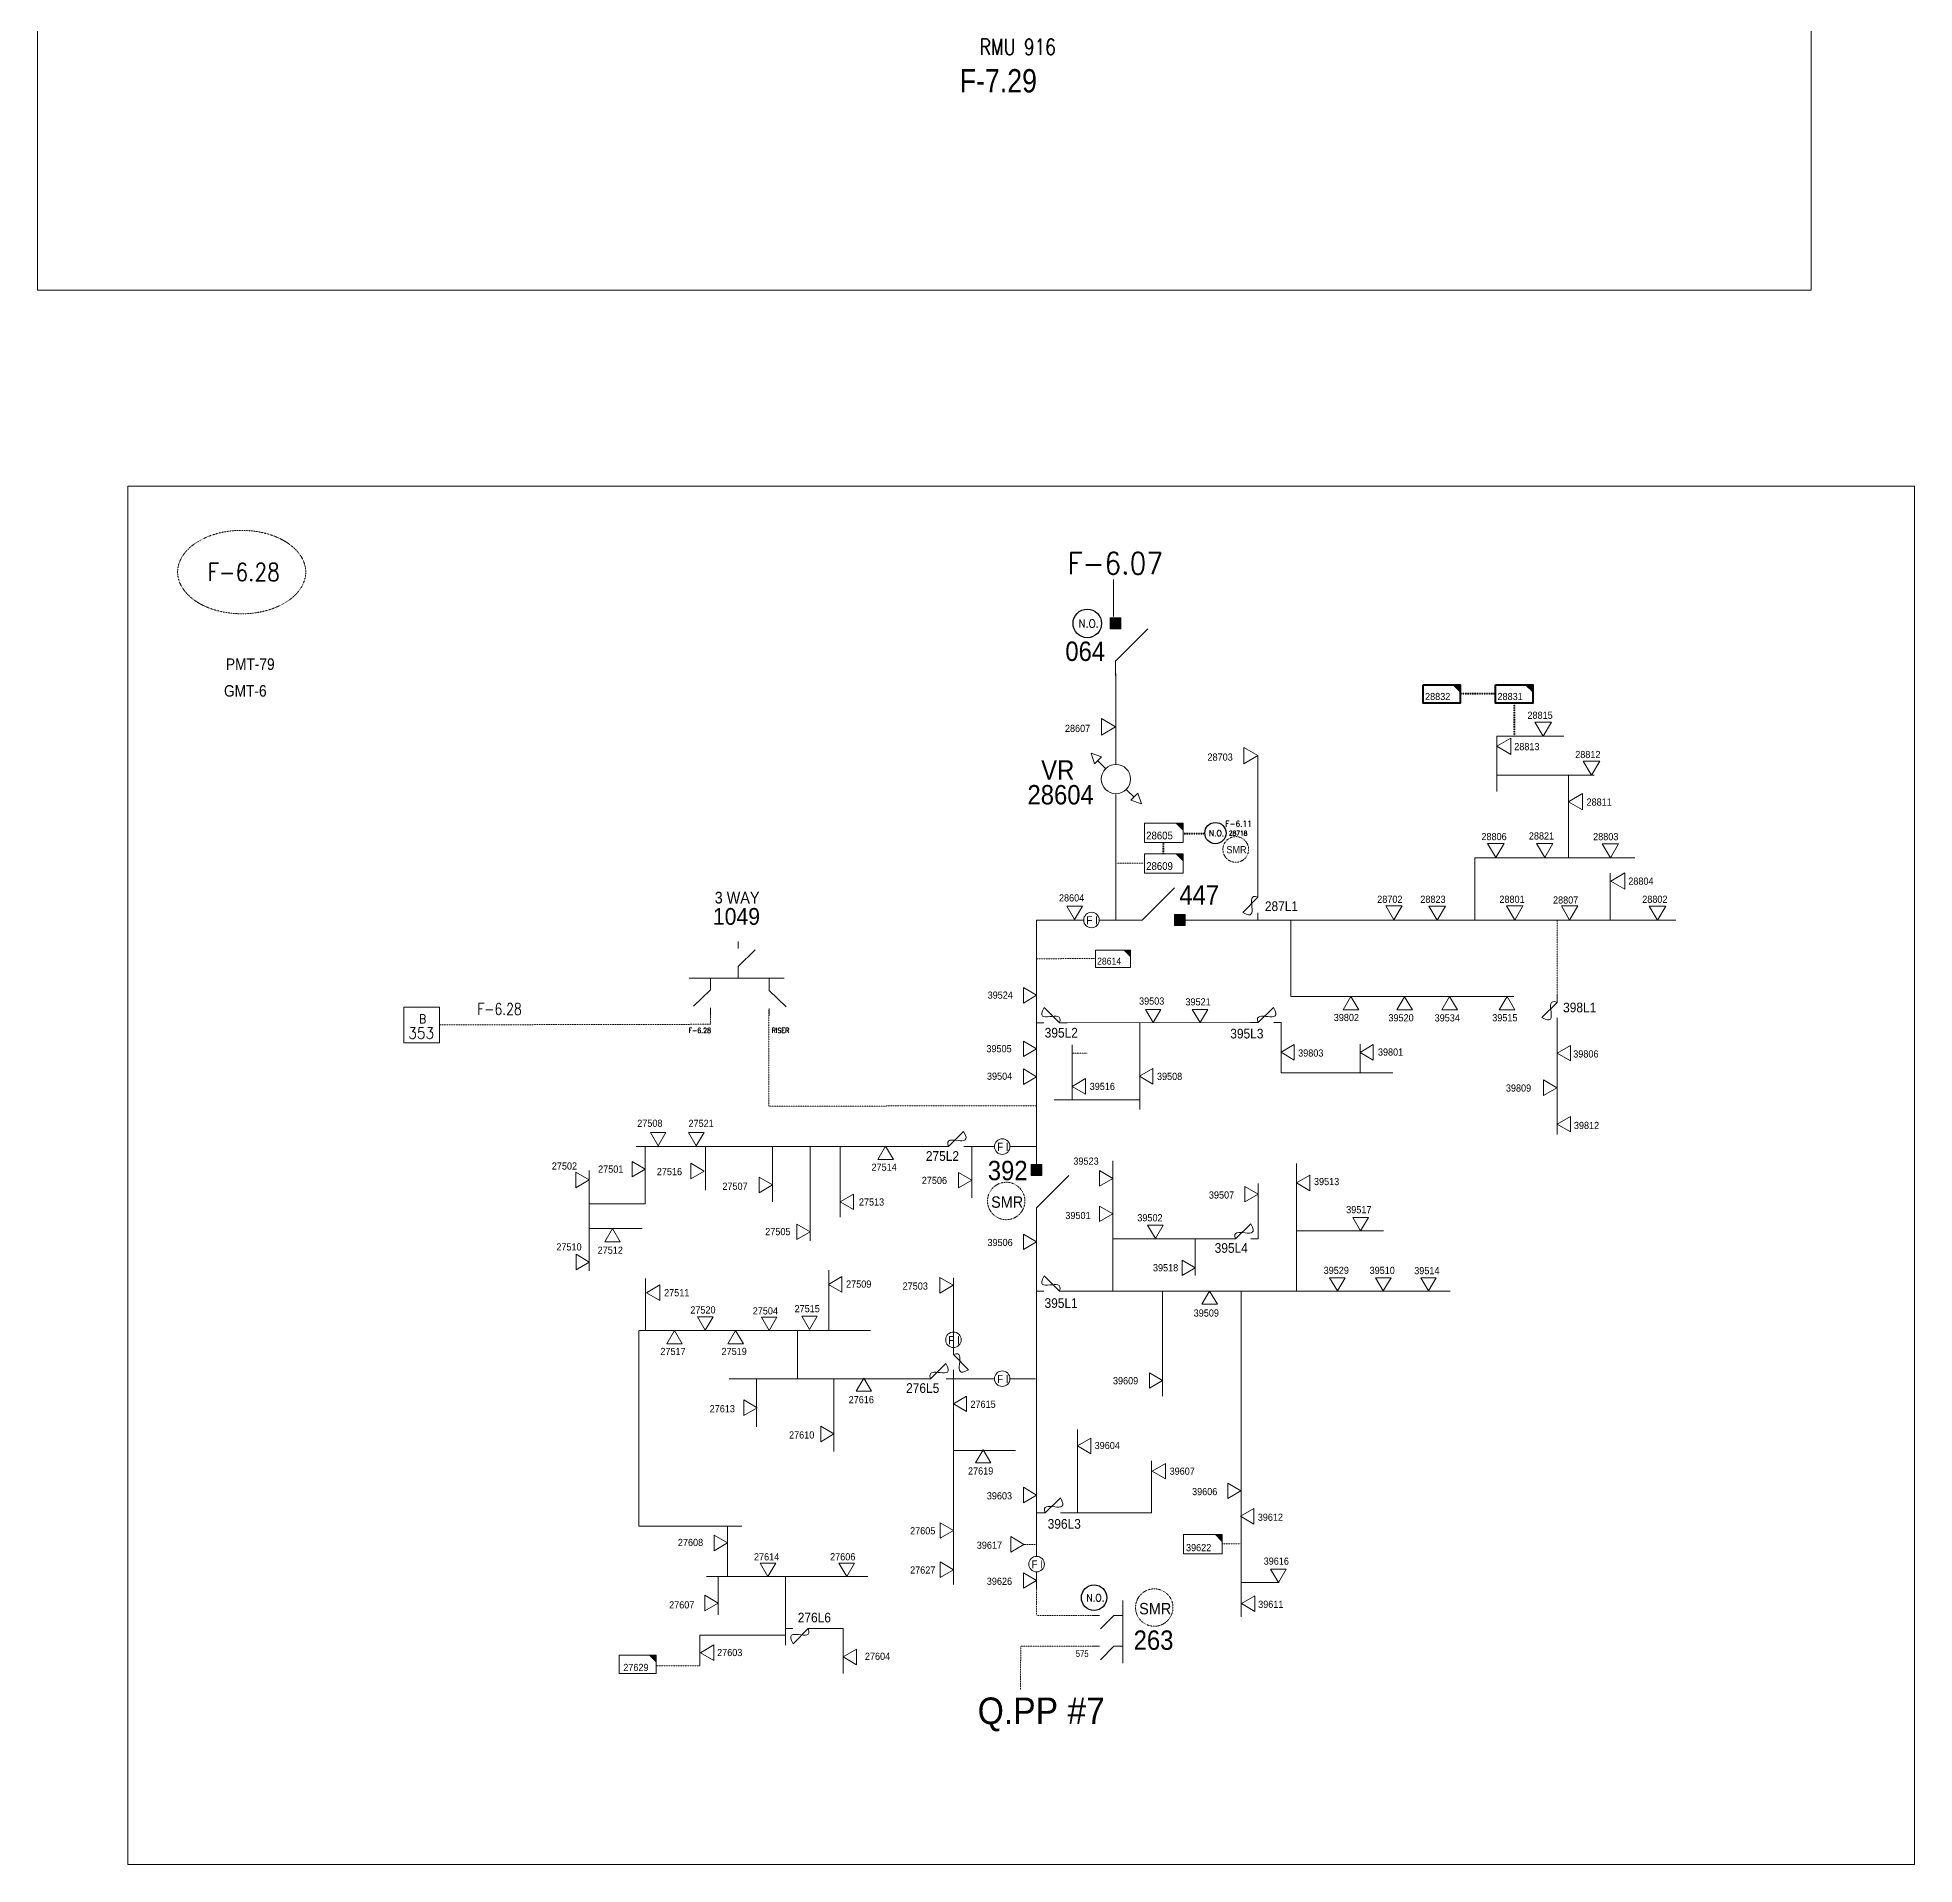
# Model space of a CAD drawing. Header units: metres. Extents: x 65984 to 144644, y -19036 to 23726.
# Drawn here: x 101613 to 102581, y -5087 to -4146 of the extents above; entities that cross this region are included whole.
import ezdxf
from ezdxf.enums import TextEntityAlignment as Align

# ---------------------------------------------------------------- set-up
doc = ezdxf.new("R2010")
doc.units = ezdxf.units.M
doc.header["$MEASUREMENT"] = 0
doc.linetypes.add('DGN Style 3', pattern=[0.013877, 0, -0.013877])
doc.layers.get('0').update_dxf_attribs({"color": 95, "lineweight": 40})
for name, color, linetype, lineweight in [('ABS', 7, 'Continuous', 40), ('ABS NUMBER', 112, 'Continuous', 30), ('d_eos', 111, 'Continuous', 40), ('d_eos no', 121, 'Continuous', 40), ('d_fco', 5, 'Continuous', 40), ('d_fco text', 95, 'Continuous', 40), ('d_oh branch', 94, 'Continuous', 40), ('d_tf', 1, 'Continuous', 40), ('d_tf no', 6, 'Continuous', 40), ('d_ug cable', 95, 'Continuous', 40), ('d_ug main line', 95, 'Continuous', 40), ('d_unit sub', 7, 'Continuous', 40), ('EARTH FAULT INDICATOR', 95, 'Continuous', 40), ('FDR  2  19', 172, 'Continuous', 40), ('fedr no', 95, 'Continuous', 40), ('GRID STATION  04', 7, 'Continuous', 40), ('GRID STATION 01', 7, 'Continuous', 40), ('Level 37', 7, 'Continuous', 0), ('O H MAIN FEEDER', 4, 'Continuous', 100), ('REGULATOR', 5, 'Continuous', 40), ('SW N O', 114, 'Continuous', 30)]:
    doc.layers.add(name, color=color, linetype=linetype, lineweight=lineweight)
doc.styles.add('NASKHF', font='naskhf.shx', dxfattribs={"height": 8})
doc.styles.add('Style-Andalus', font='andlso.ttf')
doc.styles.add('Style-Arial', font='arial.ttf')
doc.styles.add('Style-ENGINEERING', font='ENGINEERING.shx')
doc.styles.add('Style-msdefault', font='msdefault.shx')
doc.styles.add('Style-STANDARD', font='STANDARD.shx')

# ---------------------------------------------------------------- blocks, each defined once
blk = doc.blocks.new('*U1411')
at = {"layer": 'd_eos', "color": 2, "linetype": 'Continuous', "lineweight": 13, "ltscale": 0.638341}
for p, q in [((7.46, 16.16), (7.46, -16.16)), ((-4.63, 8.42), (-7.46, 8.42)), ((2.81, 8.42), (-3.99, 1.41)), ((7.46, 8.42), (2.81, 8.42)), ((-4.63, -7.44), (-7.46, -7.44)), ((2.81, -7.44), (-3.98, -14.44)), ((7.46, -7.44), (2.81, -7.44))]:
    blk.add_line(p, q, dxfattribs=at)
blk = doc.blocks.new('FUSE01')
at = {"color": 0, "linetype": 'ByBlock', "lineweight": -2}
blk.add_line((0, -17.15), (0, -22.55), dxfattribs=at)
at = {"color": 0, "linetype": 'ByBlock', "lineweight": -2, "flags": 128}
blk.add_lwpolyline([(0, 0.05), (0, -5.75), (-11.2, -16.95)], dxfattribs=at)
at = {"color": 0, "linetype": 'ByBlock', "lineweight": -2}
blk.add_open_spline([(-11.2, -16.95), (3.4, -25.35), (-11.6, -1.35), (0, -5.75)], degree=3, dxfattribs=at)
blk = doc.blocks.new('*U1159')
at = {"layer": 'EARTH FAULT INDICATOR', "color": 5, "linetype": 'Continuous', "lineweight": 13}
blk.add_circle((0.02, 0.13), 4, dxfattribs=at)
at = {"layer": 'EARTH FAULT INDICATOR', "color": 5, "lineweight": 13, "style": 'Style-Andalus', "width": 0.9}
blk.add_text('F I', height=4.234, dxfattribs=at).set_placement((-2.61, 2.11), align=Align.TOP_LEFT)
blk = doc.blocks.new('TF_8')
at = {"color": 0, "linetype": 'ByBlock', "lineweight": -2}
blk.add_line((6.3, 4.95), (9.9, 1.35), dxfattribs=at)
blk.add_3dface([(-10.1, 4.95), (9.9, 4.95), (9.9, -5.05), (-10.1, -5.05)], dxfattribs=at)
blk = doc.blocks.new('exist.us-1000kva')
at = {"color": 0, "linetype": 'ByBlock', "lineweight": -2, "flags": 128}
blk.add_lwpolyline([(40, 12.9), (32.8, 20), (40, 20)], close=True, dxfattribs=at)
at = {"color": 0, "linetype": 'ByBlock', "lineweight": -2, "extrusion": (0, 0, -1)}
blk.add_solid([(-40, 12.9), (-32.8, 20), (-40, 20)], dxfattribs=at)
at = {"color": 0, "linetype": 'ByBlock', "lineweight": -2, "xscale": 2, "yscale": 2}
blk.add_blockref('TF_8', (20.2, 10.1), dxfattribs=at)
blk = doc.blocks.new('ABS2_1_1')
at = {"color": 0, "linetype": 'ByBlock', "lineweight": -2, "ltscale": 500}
for q in [(-29900, 43500), (0, 0)]:
    blk.add_line((0, 13600), q, dxfattribs=at)
at = {"color": 0, "linetype": 'ByBlock', "lineweight": -2, "ltscale": 500, "flags": 128}
for points in [[(5000, 43600), (-5000, 43600), (-5000, 53600), (5000, 53600)], [(3791, 49653), (3791, 49653), (3791, 49653)]]:
    blk.add_lwpolyline(points, close=True, dxfattribs=at)
at = {"color": 0, "linetype": 'ByBlock', "lineweight": -2, "ltscale": 500}
for points in [[(5000, 43600), (-5000, 43600), (5000, 53600), (-5000, 53600)], [(3791, 49653), (3791, 49653), (3791, 49653)]]:
    blk.add_solid(points, dxfattribs=at)
blk = doc.blocks.new('*U892')
at = {"layer": 'SW N O', "color": 3}
blk.add_circle((0, 0), 16.8, dxfattribs=at)
at = {"layer": 'SW N O', "color": 3, "style": 'Style-STANDARD'}
blk.add_text('N.O.', height=9.6, dxfattribs=at).set_placement((1.7, -0.2), align=Align.MIDDLE_CENTER)
blk = doc.blocks.new('TRA1_1527')
at = {"layer": 'd_tf', "color": 5, "linetype": 'Continuous', "lineweight": 13, "ltscale": 0.000361655, "extrusion": (0, 0, -1), "flags": 128}
blk.add_lwpolyline([(-10, -17), (0, 0), (10, -17)], close=True, dxfattribs=at)
blk = doc.blocks.new('TRA1_1526')
at = {"layer": 'd_tf', "color": 5, "linetype": 'Continuous', "lineweight": 13, "ltscale": 0.000361655, "xscale": 1.000046566207836, "yscale": 1.000046566207836, "zscale": 1.000046566207836, "rotation": 180}
blk.add_blockref('TRA1_1527', (0, 0), dxfattribs=at)
blk = doc.blocks.new('TRA1_1529')
at = {"layer": 'd_tf', "color": 5, "linetype": 'Continuous', "lineweight": 13, "ltscale": 0.000361655, "flags": 128}
blk.add_lwpolyline([(10, -17), (0, 0), (-10, -17)], close=True, dxfattribs=at)
blk = doc.blocks.new('TRA1_1528')
at = {"layer": 'd_tf', "color": 5, "linetype": 'Continuous', "lineweight": 13, "ltscale": 0.000361655, "xscale": 1.000046566207836, "yscale": 1.000046566207836, "zscale": 1.000046566207836, "rotation": 180}
blk.add_blockref('TRA1_1529', (0, 0), dxfattribs=at)
blk = doc.blocks.new('TRA1_1531')
at = {"layer": 'd_tf', "color": 5, "linetype": 'Continuous', "lineweight": 13, "ltscale": 0.000361655, "flags": 128}
blk.add_lwpolyline([(10, -17.1), (0, -0.1), (-10, -17.1)], close=True, dxfattribs=at)
blk = doc.blocks.new('TRA1_1530')
at = {"layer": 'd_tf', "color": 5, "linetype": 'Continuous', "lineweight": 13, "ltscale": 0.000361655, "xscale": 1.000046566207836, "yscale": 1.000046566207836, "zscale": 1.000046566207836, "rotation": 180}
blk.add_blockref('TRA1_1531', (0, 0), dxfattribs=at)
blk = doc.blocks.new('TRA1_1533')
at = {"layer": 'd_tf', "color": 5, "linetype": 'Continuous', "lineweight": 13, "ltscale": 0.000361655, "flags": 128}
blk.add_lwpolyline([(10, -17), (0, 0), (-10, -17)], close=True, dxfattribs=at)
blk = doc.blocks.new('TRA1_1532')
at = {"layer": 'd_tf', "color": 5, "linetype": 'Continuous', "lineweight": 13, "ltscale": 0.000361655, "xscale": 1.000046566207836, "yscale": 1.000046566207836, "zscale": 1.000046566207836, "rotation": 180}
blk.add_blockref('TRA1_1533', (0, 0), dxfattribs=at)
blk = doc.blocks.new('*U3025')
at = {"layer": 'REGULATOR', "color": 5, "linetype": 'Continuous', "lineweight": 13}
for p, q in [((24, 25.1), (13.4, 14.5)), ((-14.9, -13.7), (-25.5, -24.4))]:
    blk.add_line(p, q, dxfattribs=at)
at = {"layer": 'REGULATOR', "color": 5, "linetype": 'Continuous', "lineweight": 13, "flags": 128}
for points in [[(29.5, 20), (34.4, 34.3), (20.1, 29.6)], [(-29.6, -20), (-34.4, -34.3), (-20.1, -29.5)]]:
    blk.add_lwpolyline(points, close=True, dxfattribs=at)
at = {"layer": 'REGULATOR', "color": 5, "linetype": 'Continuous', "lineweight": 13}
blk.add_circle((-0.8, 0.4), 20, dxfattribs=at)
blk = doc.blocks.new('*U2536')
at = {"layer": 'REGULATOR', "color": 7, "linetype": 'Continuous', "lineweight": 13}
for p, q in [((-9.52, 9.06), (-5.51, 5.05)), ((5.19, -5.64), (9.2, -9.65))]:
    blk.add_line(p, q, dxfattribs=at)
at = {"layer": 'REGULATOR', "color": 7, "linetype": 'Continuous', "lineweight": 13, "flags": 128}
for points in [[(-7.57, 11.15), (-12.97, 13), (-11.21, 7.57)], [(7.54, -11.22), (12.95, -13.02), (11.15, -7.61)]]:
    blk.add_lwpolyline(points, close=True, dxfattribs=at)
at = {"layer": 'REGULATOR', "color": 7, "linetype": 'Continuous', "lineweight": 13}
blk.add_circle((-0.16, -0.3), 7.56, dxfattribs=at)

msp = doc.modelspace()

# ---------------------------------------------------------------- linework, layer by layer
at = {"color": 5, "linetype": 'DGN Style 3', "lineweight": 13}
for p, q in [((101960.26, -4649.16), (101960.26, -4654.38)), ((101990.35, -4646.69), (101990.35, -4696.58))]:
    msp.add_line(p, q, dxfattribs=at)
at = {"color": 5, "linetype": 'DGN Style 3', "lineweight": 13, "flags": 128}
for points in [[(101960.26, -4654.38), (101820.65, -4654.68), (101820.65, -4654.68), (101820.65, -4654.68)], [(102128.38, -4696.4), (101990.35, -4696.58), (101990.35, -4696.58), (101990.35, -4696.58)]]:
    msp.add_lwpolyline(points, dxfattribs=at)
at = {"layer": 'd_eos', "color": 7, "linetype": 'Continuous', "lineweight": 13, "ltscale": 0.804126}
for p, q in [((101974.49, -4615.25), (101974.49, -4611.69)), ((101974.49, -4624.63), (101983.31, -4616.07)), ((101974.49, -4630.49), (101974.49, -4624.63)), ((101998.35, -4630.68), (101949.27, -4630.68)), ((101960.26, -4630.68), (101960.26, -4636.54)), ((101990.47, -4631.02), (101990.47, -4636.88)), ((101960.26, -4636.54), (101951.44, -4645.1)), ((101990.47, -4636.88), (101999.29, -4645.44)), ((101960.26, -4645.91), (101960.26, -4649.47)), ((101990.47, -4646.26), (101990.47, -4649.82))]:
    msp.add_line(p, q, dxfattribs=at)
at = {"layer": 'd_oh branch', "color": 5, "linetype": 'Continuous', "lineweight": 13}
for p, q in [((102167.99, -4425.06), (102167.99, -4444.25)), ((102365.6, -4534.32), (102365.6, -4505.81)), ((102400.25, -4505.81), (102365.6, -4505.81)), ((102242.55, -4584.81), (102242.55, -4515.87)), ((102365.6, -4525.89), (102415.92, -4525.89)), ((102402.6, -4568.65), (102402.6, -4525.89)), ((102424.17, -4600.63), (102424.17, -4576.48)), ((102169.31, -4600.63), (102176.87, -4600.63)), ((102205.07, -4600.63), (102457.97, -4600.63)), ((102238.62, -4653.54), (102144.22, -4653.57)), ((102181.56, -4653.55), (102181.56, -4698.37)), ((102396.76, -4654.82), (102396.76, -4711.23)), ((102146.76, -4664.97), (102146.76, -4693.3)), ((102295.15, -4679.39), (102295.15, -4664.67)), ((102137.44, -4693.3), (102181.56, -4693.3)), ((101921.88, -4717.41), (102078.88, -4717.41)), ((101957.71, -4717.61), (101957.71, -4739.88)), ((101992.23, -4717.43), (101992.23, -4745.96)), ((102011.74, -4717.43), (102011.74, -4765.95)), ((102027.18, -4717.43), (102027.18, -4753.83)), ((102091.77, -4717.41), (102106.69, -4717.41)), ((102094.94, -4717.41), (102094.94, -4743.92)), ((102114.69, -4717.41), (102128.4, -4717.41)), ((101897.75, -4729.82), (101897.75, -4781.5)), ((102167.71, -4791.87), (102167.71, -4724.75)), ((102262.48, -4726.21), (102262.48, -4791.87)), ((102242.72, -4736.46), (102242.72, -4765.05)), ((101897.75, -4759.66), (101925, -4759.66)), ((102262.48, -4760.8), (102307.26, -4760.8)), ((102167.71, -4765.04), (102226.9, -4765.05)), ((102210.08, -4783.96), (102210.08, -4765.07)), ((101926.76, -4812.2), (101926.76, -4785.42)), ((102021.21, -4812.2), (102021.21, -4781.21)), ((102085.53, -4785.14), (102085.53, -4821.01)), ((102144.22, -4791.89), (102341.68, -4791.87)), ((102193.4, -4791.89), (102193.4, -4846.13)), ((102233.81, -4959.84), (102233.81, -4791.88)), ((102042.85, -4812.2), (101923.46, -4812.2)), ((101969.89, -4837.08), (102070.99, -4837.08)), ((101983.93, -4837.08), (101983.93, -4861.81)), ((102023.9, -4836.92), (102023.9, -4874.55)), ((102085.53, -4836.34), (102085.53, -4943.15)), ((102085.53, -4837.08), (102106.69, -4837.08)), ((102114.69, -4837.08), (102127.85, -4837.08)), ((102149.47, -4906.27), (102149.47, -4863.19)), ((102085.53, -4874.05), (102117.45, -4874.05)), ((102187.7, -4906.26), (102187.7, -4879.4)), ((101968.97, -4939.02), (101968.97, -4913.13)), ((102041.32, -4939.02), (101958.25, -4939.02)), ((101964.17, -4939.02), (101964.17, -4958.84)), ((101998.93, -4974.46), (101998.93, -4939.02)), ((102233.81, -4942.19), (102253.43, -4942.19)), ((101954.85, -4969.33), (101954.85, -4985.09)), ((101998.93, -4969.33), (101954.85, -4969.33)), ((102014.75, -4965.88), (102028.66, -4965.88))]:
    msp.add_line(p, q, dxfattribs=at)
at = {"layer": 'd_oh branch', "color": 5, "linetype": 'Continuous', "lineweight": 13, "flags": 128}
for points in [[(102354.32, -4600.63), (102354.32, -4568.65)], [(102354.32, -4568.65), (102436.81, -4568.65)], [(102354.32, -4568.65), (102436.81, -4568.65)], [(102259.53, -4600.63), (102259.53, -4640.06)], [(102259.53, -4640.06), (102374.41, -4640.06)], [(102254.44, -4653.54), (102254.44, -4679.39)], [(102254.44, -4679.39), (102312.03, -4679.39)], [(101926.63, -4717.41), (101926.63, -4746.96), (101897.75, -4746.96)], [(101923.31, -4812.2), (101923.31, -4913.13), (101976.5, -4913.13)], [(102005.14, -4837.08), (102005.14, -4812.2)], [(102141.69, -4906.26), (102187.7, -4906.26)], [(102028.66, -4989.06), (102028.66, -4965.88)]]:
    msp.add_lwpolyline(points, dxfattribs=at)
at = {"layer": 'd_ug cable', "color": 5, "linetype": 'DGN Style 3', "lineweight": 100}
for p, q in [((102365.06, -4484.1), (102346.82, -4484.1)), ((102374.61, -4488.89), (102374.61, -4505.81)), ((102204.48, -4556.1), (102214.67, -4556.1)), ((102193.74, -4560.79), (102193.74, -4566.42))]:
    msp.add_line(p, q, dxfattribs=at)
at = {"layer": 'd_ug cable', "color": 5, "linetype": 'DGN Style 3', "lineweight": 13}
for p, q in [((102183.39, -4571.37), (102169.54, -4571.37)), ((102396.76, -4638.99), (102396.76, -4600.6)), ((102158.24, -4620.53), (102128.4, -4620.57)), ((102154.41, -4669.25), (102146.76, -4669.25))]:
    msp.add_line(p, q, dxfattribs=at)
at = {"layer": 'd_ug cable', "color": 2, "linetype": 'DGN Style 3', "lineweight": 0}
for centre, radius in [((102231.09, -4564.26), 6.62), ((102112.74, -4745.46), 9.64), ((102189.07, -4955.03), 9.64)]:
    msp.add_circle(centre, radius, dxfattribs=at)
at = {"layer": 'd_ug main line', "color": 5, "linetype": 'DGN Style 3', "lineweight": 13, "flags": 128}
for points in [[(102157.95, -4959.09), (102128.4, -4959.09), (102128.4, -4945.31)], [(102157.95, -4974.95), (102120.21, -4974.95), (102120.16, -4997.48), (102120.16, -4997.48)], [(101932.21, -4985.09), (101954.85, -4985.09)]]:
    msp.add_lwpolyline(points, dxfattribs=at)
at = {"layer": 'FDR  2  19', "color": 5, "linetype": 'DGN Style 3', "lineweight": 13}
msp.add_line((102127.87, -4922.5), (102121.67, -4922.5), dxfattribs=at)
at = {"layer": 'FDR  2  19', "color": 5, "linetype": 'DGN Style 3', "lineweight": 13, "flags": 128}
msp.add_lwpolyline([(102233.43, -4922.18), (102233.43, -4922.18), (102224.15, -4922.18)], dxfattribs=at)
at = {"layer": 'fedr no', "color": 82, "linetype": 'DGN Style 3', "lineweight": 13, "true_color": 0x1dc70e}
msp.add_ellipse((101718.58, -4421.27), major_axis=(33.02, 0), ratio=0.651175, dxfattribs=at)
at = {"layer": 'GRID STATION  04', "color": 5, "linetype": 'Continuous', "lineweight": 13, "ltscale": 0.588932, "flags": 128}
msp.add_lwpolyline([(101802.24, -4645.51), (101820.6, -4645.51), (101820.6, -4663.88), (101802.24, -4663.88)], close=True, dxfattribs=at)
at = {"layer": 'O H MAIN FEEDER', "color": 5, "lineweight": 13, "ltscale": 0.426762}
for p, q in [((102169.31, -4520.4), (102169.31, -4473.55)), ((102169.31, -4600.63), (102169.31, -4535.87)), ((102128.4, -4726.69), (102128.4, -4600.63)), ((102128.4, -4600.63), (102152.69, -4600.63)), ((102160.69, -4600.63), (102169.31, -4600.63)), ((102128.4, -4928.65), (102128.4, -4756.48)), ((102128.4, -4945.31), (102128.4, -4936.65))]:
    msp.add_line(p, q, dxfattribs=at)
at = {"layer": 'O H MAIN FEEDER', "color": 5, "lineweight": 13, "ltscale": 0.819941}
msp.add_line((102128.4, -4643.56), (102128.4, -4634.87), dxfattribs=at)
at = {"layer": 'O H MAIN FEEDER', "color": 140, "linetype": 'Continuous', "lineweight": 13, "flags": 128}
for points in [[(101613.33, -3621.78), (102527.8, -3621.78), (102527.8, -4275.87), (101613.33, -4275.87)], [(101659.9, -4376.98), (102581, -4376.98), (102581, -5087.47), (101659.9, -5087.47)]]:
    msp.add_lwpolyline(points, close=True, dxfattribs=at)

# ---------------------------------------------------------------- block references
at = {"layer": 'ABS', "color": 7, "linetype": 'Continuous', "lineweight": 13, "ltscale": 0.829472, "xscale": 0.000555747191877611, "zscale": 0.0003680335276451397}
for p, yscale, rotation in [((102169.14, -4474.71), -0.0005557471918776113, 180.0000000000002), ((102175.28, -4600.63), 0.000555747191877611, 269.9999999999998)]:
    msp.add_blockref('ABS2_1_1', p, dxfattribs=dict(at, yscale=yscale, rotation=rotation))
at = {"layer": 'ABS', "color": 2, "linetype": 'Continuous', "lineweight": 13, "ltscale": 0.829472, "xscale": 0.000555747191877611, "yscale": -0.0005557471918776113, "zscale": 0.0003680335276451397, "rotation": 180.0000000000002}
msp.add_blockref('ABS2_1_1', (102128.4, -4756.48), dxfattribs=at)
at = {"layer": 'd_eos', "color": 2, "linetype": 'Continuous', "lineweight": 13, "ltscale": 0.638341}
msp.add_blockref('*U1411', (102165.41, -4967.5), dxfattribs=at)
at = {"layer": 'd_fco', "color": 5, "linetype": 'Continuous', "lineweight": 13, "xscale": 0.7}
for p, yscale, zscale, rotation in [((102242.55, -4584.84), 0.7, 0.2499179648993302, 359.9999999999999), ((102226.93, -4765.05), -0.7, 0.2499179648993302, 270), ((102085.53, -4820.56), -0.7, 0.07842690553865869, 180), ((102014.71, -4965.88), -0.7, 0.2499179648993302, 90.00000000000006)]:
    msp.add_blockref('FUSE01', p, dxfattribs=dict(at, yscale=yscale, zscale=zscale, rotation=rotation))
at = {"layer": 'd_fco', "color": 7, "linetype": 'Continuous', "lineweight": 13, "xscale": 0.7}
for p, yscale, zscale, rotation in [((102396.76, -4639.04), 0.7, 0.2499179648993302, 359.9999999999999), ((102144.19, -4653.57), 0.7, 0.2499179648993302, 270), ((102238.66, -4653.54), -0.7, 0.2499179648993302, 270), ((102078.92, -4717.41), -0.7, 0.2499179648993302, 270), ((102144.19, -4791.89), 0.7, 0.2499179648993302, 269.9999999999999), ((102069.75, -4837.08), -0.7, 0.08714100615406517, 270), ((102128.79, -4906.26), -0.7, 0.08714100615406517, 270)]:
    msp.add_blockref('FUSE01', p, dxfattribs=dict(at, yscale=yscale, zscale=zscale, rotation=rotation))
at = {"layer": 'd_tf', "color": 5, "linetype": 'Continuous', "lineweight": 13, "ltscale": 0.000361655, "extrusion": (0, 0, -1)}
for name, p, xscale, yscale, zscale, rotation in [('TRA1_1532', (-102169.05, -4501.07), 0.425244286565288, 0.425244286565288, 0.425244286565288, 270), ('TRA1_1532', (-102365.64, -4511.09), 0.425244286565288, 0.425244286565288, 0.425244286565288, 89.99999999999999), ('TRA1_1532', (-102242.55, -4515.87), 0.425244286565288, 0.425244286565288, 0.425244286565288, 270), ('TRA1_1532', (-102448.48, -4600.64), 0.425244286565288, 0.425244286565288, 0.425244286565288, 359.9999999999999), ('TRA1_1530', (-102295.15, -4668.86), 0.4, 0.4, 0.4, 90), ('TRA1_1530', (-102396.75, -4669.24), 0.4, 0.4, 0.4, 90.00000000000001), ('TRA1_1530', (-102396.75, -4705.84), 0.4, 0.4, 0.4, 90.00000000000001), ('TRA1_1528', (-102011.67, -4761.38), 0.4, 0.4, 0.4, 269.9999999999999), ('TRA1_1526', (-102128.41, -4897.06), 0.4, 0.4, 0.4, 270), ('TRA1_1528', (-102085.54, -4915.33), 0.4, 0.4, 0.4, 269.9999999998714), ('TRA1_1528', (-102085.54, -4935.54), 0.4, 0.4, 0.4, 269.9999999998714), ('TRA1_1526', (-102128.41, -4941.11), 0.4, 0.4, 0.4, 270), ('TRA1_1526', (-102234.09, -4953.01), 0.4, 0.4, 0.4, 89.99999999999999)]:
    msp.add_blockref(name, p, dxfattribs=dict(at, xscale=xscale, yscale=yscale, zscale=zscale, rotation=rotation))
at = {"layer": 'd_tf', "color": 5, "linetype": 'Continuous', "lineweight": 13, "ltscale": 0.000361655}
for name, p, xscale, yscale, zscale, rotation in [('TRA1_1532', (102389.55, -4505.86), 0.425244286565288, 0.425244286565288, 0.425244286565288, 359.9999999999999), ('TRA1_1532', (102414.49, -4525.89), 0.425244286565288, 0.425244286565288, 0.425244286565288, 359.9999999999999), ('TRA1_1532', (102402.7, -4539.65), 0.425244286565288, 0.425244286565288, 0.425244286565288, 269.9999999999999), ('TRA1_1532', (102365.18, -4568.45), 0.425244286565288, 0.425244286565288, 0.425244286565288, 359.9999999999999), ('TRA1_1532', (102390.36, -4568.45), 0.425244286565288, 0.425244286565288, 0.425244286565288, 359.9999999999999), ('TRA1_1532', (102424.24, -4568.65), 0.425244286565288, 0.425244286565288, 0.425244286565288, 359.9999999999999), ('TRA1_1532', (102424.48, -4580.55), 0.425244286565288, 0.425244286565288, 0.425244286565288, 269.9999999999999), ('TRA1_1528', (102148.01, -4600.34), 0.4, 0.4, 0.4, 359.9999999999999), ('TRA1_1532', (102312.65, -4600.62), 0.425244286565288, 0.425244286565288, 0.425244286565288, 359.9999999999999), ('TRA1_1532', (102334.96, -4600.66), 0.425244286565288, 0.425244286565288, 0.425244286565288, 359.9999999999999), ('TRA1_1532', (102374.89, -4600.63), 0.425244286565288, 0.425244286565288, 0.425244286565288, 359.9999999999999), ('TRA1_1532', (102403.23, -4600.63), 0.425244286565288, 0.425244286565288, 0.425244286565288, 359.9999999999999), ('TRA1_1528', (102128.4, -4639.44), 0.4, 0.4, 0.4, 89.99999999999997), ('TRA1_1528', (102290.49, -4640.06), 0.4, 0.4, 0.4, 180), ('TRA1_1528', (102318.15, -4640.18), 0.4, 0.4, 0.4, 180), ('TRA1_1528', (102341.36, -4640.06), 0.4, 0.4, 0.4, 180), ('TRA1_1528', (102370.95, -4640.06), 0.4, 0.4, 0.4, 180), ('TRA1_1530', (102188.52, -4653.55), 0.4, 0.4, 0.4, 359.9999999999999), ('TRA1_1530', (102212.68, -4653.55), 0.4, 0.4, 0.4, 359.9999999999999), ('TRA1_1528', (102128.4, -4667.04), 0.4, 0.4, 0.4, 89.99999999999997), ('TRA1_1528', (102254.45, -4668.79), 0.4, 0.4, 0.4, 270), ('TRA1_1526', (102128.4, -4681.4), 0.4, 0.4, 0.4, 89.99999999999997), ('TRA1_1528', (102146.76, -4686.41), 0.4, 0.4, 0.4, 270), ('TRA1_1528', (102181.46, -4681.17), 0.4, 0.4, 0.4, 270), ('TRA1_1530', (102396.61, -4687.09), 0.4, 0.4, 0.4, 89.99999999999997), ('TRA1_1528', (102050.57, -4717.23), 0.4, 0.4, 0.4, 180), ('TRA1_1528', (101897.67, -4734.62), 0.4, 0.4, 0.4, 89.99999999999997), ('TRA1_1528', (101926.63, -4729.07), 0.4, 0.4, 0.4, 89.99999999999997), ('TRA1_1528', (101957, -4730.05), 0.4, 0.4, 0.4, 89.99999999999997), ('TRA1_1528', (102094.94, -4734.74), 0.4, 0.4, 0.4, 89.99999999999997), ('TRA1_1528', (102167.7, -4733.79), 0.4, 0.4, 0.4, 90), ('TRA1_1528', (101992.21, -4737.21), 0.4, 0.4, 0.4, 89.99999999999997), ('TRA1_1528', (102242.62, -4741.97), 0.4, 0.4, 0.4, 89.99999999999997), ('TRA1_1528', (102262.48, -4736.18), 0.4, 0.4, 0.4, 270), ('TRA1_1528', (102027.17, -4745.93), 0.4, 0.4, 0.4, 270), ('TRA1_1528', (102167.71, -4752.12), 0.4, 0.4, 0.4, 90), ('TRA1_1528', (101909.75, -4759.65), 0.4, 0.4, 0.4, 180), ('TRA1_1526', (102128.4, -4766.53), 0.4, 0.4, 0.4, 89.99999999999997), ('TRA1_1528', (101897.75, -4776.95), 0.4, 0.4, 0.4, 89.99999999999997), ('TRA1_1528', (102210.19, -4779.96), 0.4, 0.4, 0.4, 89.99999999999999), ('TRA1_1530', (101927.26, -4792.75), 0.4, 0.4, 0.4, 270), ('TRA1_1528', (102021.2, -4788.44), 0.4, 0.4, 0.4, 270), ('TRA1_1528', (102085.36, -4788.9), 0.4, 0.4, 0.4, 89.99999999999997), ('TRA1_1530', (102283.47, -4791.89), 0.4, 0.4, 0.4, 359.9999999999999), ('TRA1_1530', (102307.16, -4791.89), 0.4, 0.4, 0.4, 359.9999999999999), ('TRA1_1530', (102330.47, -4791.89), 0.4, 0.4, 0.4, 359.9999999999999), ('TRA1_1530', (102217.62, -4791.86), 0.4, 0.4, 0.4, 180), ('TRA1_1530', (101957.59, -4812.08), 0.4, 0.4, 0.4, 359.9999999999999), ('TRA1_1530', (101990.51, -4812.21), 0.4, 0.4, 0.4, 359.9999999999999), ('TRA1_1530', (102011.31, -4811.76), 0.4, 0.4, 0.4, 359.9999999999999), ('TRA1_1528', (101941.7, -4812.29), 0.4, 0.4, 0.4, 180), ('TRA1_1528', (101973.24, -4812.29), 0.4, 0.4, 0.4, 180), ('TRA1_1526', (102039.31, -4836.75), 0.4, 0.4, 0.4, 180), ('TRA1_1528', (102193.38, -4838.02), 0.4, 0.4, 0.4, 89.99999999999999), ('TRA1_1528', (102085.53, -4850.05), 0.4, 0.4, 0.4, 270), ('TRA1_1526', (101984.28, -4852.05), 0.4, 0.4, 0.4, 89.99999999999997), ('TRA1_1528', (102023.9, -4865.57), 0.4, 0.4, 0.4, 90), ('TRA1_1526', (102100.84, -4873.69), 0.4, 0.4, 0.4, 180), ('TRA1_1528', (102149.51, -4871.76), 0.4, 0.4, 0.4, 270), ('TRA1_1528', (102188.03, -4884.74), 0.4, 0.4, 0.4, 270), ('TRA1_1526', (102233.75, -4894.9), 0.4, 0.4, 0.4, 89.99999999999997), ('TRA1_1528', (102233.61, -4908.01), 0.4, 0.4, 0.4, 270), ('TRA1_1528', (101968.97, -4921.73), 0.4, 0.4, 0.4, 90), ('TRA1_1526', (102121.89, -4922.47), 0.4, 0.4, 0.4, 89.99999999999997), ('TRA1_1530', (101989.91, -4939.02), 0.4, 0.4, 0.4, 359.9999999999999), ('TRA1_1530', (102030.5, -4939.02), 0.4, 0.4, 0.4, 359.9999999999999), ('TRA1_1530', (102253.06, -4942.18), 0.4, 0.4, 0.4, 359.9999999999999), ('TRA1_1528', (101964.17, -4952.72), 0.4, 0.4, 0.4, 89.99999999999997), ('TRA1_1528', (101955.12, -4978.3), 0.4, 0.4, 0.4, 270), ('TRA1_1528', (102028.71, -4980.49), 0.4, 0.4, 0.4, 270)]:
    msp.add_blockref(name, p, dxfattribs=dict(at, xscale=xscale, yscale=yscale, zscale=zscale, rotation=rotation))
at = {"layer": 'd_tf', "color": 5, "linetype": 'Continuous', "lineweight": 13, "ltscale": 0.000361655, "xscale": 0.4, "yscale": 0.4, "zscale": 0.4}
for p in [(101933.34, -4717.02), (101952.98, -4717.02), (102189.64, -4764.73)]:
    msp.add_blockref('TRA1_1528', p, dxfattribs=at)
at = {"layer": 'd_tf', "color": 5, "linetype": 'Continuous', "lineweight": 13, "ltscale": 0.000361655, "extrusion": (0, 0, -1), "xscale": 0.4, "yscale": 0.4, "zscale": 0.4}
msp.add_blockref('TRA1_1530', (-102295.47, -4760.81), dxfattribs=at)
at = {"layer": 'd_unit sub', "color": 5, "linetype": 'Continuous', "lineweight": 40, "xscale": 0.4774942224030571, "yscale": 0.4788545613457996, "zscale": 0.6975792102448954}
for p in [(102327.72, -4488.89), (102365.06, -4488.89)]:
    msp.add_blockref('exist.us-1000kva', p, dxfattribs=at)
at = {"layer": 'd_unit sub', "color": 5, "linetype": 'Continuous', "lineweight": 13}
for p, xscale, yscale, zscale in [((102184.02, -4560.73), 0.4992119149050219, 0.5006341256390261, 0.8199408297222128), ((102184.02, -4576.48), 0.4992119149050219, 0.5006341256390261, 0.8199408297222128), ((102158.8, -4625.12), 0.4492907234145197, 0.4505707130751235, 0.7379467467499916), ((102204.19, -4927.38), 0.4992119149050219, 0.5006341256390261, 0.8199408297222128)]:
    msp.add_blockref('exist.us-1000kva', p, dxfattribs=dict(at, xscale=xscale, yscale=yscale, zscale=zscale))
at = {"layer": 'd_unit sub', "color": 5, "linetype": 'Continuous', "lineweight": 13, "xscale": 0.4734088433244503, "yscale": 0.4747575433823739, "zscale": 0.8199408297222128, "rotation": 359.9999999999999}
msp.add_blockref('exist.us-1000kva', (101913.28, -4989.11), dxfattribs=at)
at = {"layer": 'EARTH FAULT INDICATOR', "color": 5, "linetype": 'Continuous', "lineweight": 13}
for p in [(102156.66, -4600.76), (102110.67, -4717.55), (102085.51, -4817.15), (102110.67, -4837.21), (102128.38, -4932.78)]:
    msp.add_blockref('*U1159', p, dxfattribs=at)
at = {"layer": 'REGULATOR', "color": 5, "linetype": 'Continuous', "lineweight": 13, "xscale": 0.3780441023579738, "yscale": 0.3780441023579738, "zscale": 0.3780441023579738, "rotation": 90.00000000000001}
msp.add_blockref('*U3025', (102169.46, -4527.67), dxfattribs=at)
at = {"layer": 'REGULATOR', "color": 7, "linetype": 'Continuous', "lineweight": 13}
msp.add_blockref('*U2536', (102169.47, -4527.66), dxfattribs=at)
at = {"layer": 'SW N O', "color": 3}
for p, xscale, yscale, zscale in [((102154.53, -4447.74), 0.437633370837201, 0.437633370837201, 0.437633370837201), ((102220.6, -4555.83), 0.3262112944253172, 0.3262112944253172, 0.3262112944253172), ((102158.05, -4949.94), 0.3911029048296489, 0.3911029048296489, 0.3911029048296489)]:
    msp.add_blockref('*U892', p, dxfattribs=dict(at, xscale=xscale, yscale=yscale, zscale=zscale))

# ---------------------------------------------------------------- texts
at = {"color": 7, "linetype": 'Continuous', "lineweight": 13, "style": 'Style-STANDARD', "width": 0.857143}
for s, height, p in [('F-6.28', 5.975, (101851.52, -4646.53)), ('F-6.28', 2.62, (101954.77, -4657.53)), ('RISER', 2.62, (101996.37, -4657.53))]:
    msp.add_text(s, height=height, dxfattribs=at).set_placement(p, align=Align.MIDDLE_CENTER)
at = {"layer": 'ABS NUMBER', "color": 7, "lineweight": 13, "style": 'Style-Arial', "width": 0.88}
for s, p in [('064', (102143.23, -4457.09)), ('VR', (102130.78, -4518.29)), ('28604', (102123.71, -4531.05)), ('447', (102201.99, -4582.72))]:
    msp.add_text(s, height=10, dxfattribs=at).set_placement(p, align=Align.TOP_LEFT)
at = {"layer": 'ABS NUMBER', "color": 2, "lineweight": 13, "style": 'Style-Arial', "width": 0.88}
msp.add_text('392', height=10, dxfattribs=at).set_placement((102103.25, -4724.75), align=Align.TOP_LEFT)
at = {"layer": 'd_eos no', "color": 2, "linetype": 'Continuous', "lineweight": 13, "style": 'Style-Arial', "width": 0.88}
msp.add_text('263', height=10, dxfattribs=at).set_placement((102178.45, -4966.83), align=Align.TOP_LEFT)
at = {"layer": 'd_fco text', "color": 5, "linetype": 'Continuous', "lineweight": 13, "style": 'Style-msdefault', "width": 0.92}
for s, p in [('287L1', (102246.11, -4591.02)), ('395L4', (102220.21, -4767.19)), ('276L6', (102005.27, -4957.7))]:
    msp.add_text(s, height=5, dxfattribs=at).set_placement(p, align=Align.TOP_LEFT)
at = {"layer": 'd_fco text', "color": 7, "linetype": 'Continuous', "lineweight": 13, "style": 'Style-msdefault', "width": 0.92}
for s, p in [('398L1', (102399.86, -4643.22)), ('395L2', (102132.58, -4656.23)), ('395L3', (102228.26, -4656.68)), ('275L2', (102071.31, -4719.78)), ('395L1', (102132.5, -4795.59)), ('276L5', (102061.14, -4839.39)), ('396L3', (102134.11, -4909.42))]:
    msp.add_text(s, height=5, dxfattribs=at).set_placement(p, align=Align.TOP_LEFT)
at = {"layer": 'd_tf no', "color": 5, "linetype": 'Continuous', "lineweight": 40, "style": 'Style-msdefault', "width": 0.945946}
for s, p in [('28832', (102328.68, -4483.56)), ('28831', (102366.02, -4483.56))]:
    msp.add_text(s, height=3.7, dxfattribs=at).set_placement(p, align=Align.TOP_LEFT)
at = {"layer": 'd_tf no', "color": 5, "linetype": 'Continuous', "lineweight": 13, "style": 'Style-msdefault'}
for s, height, width, p in [('28815', 3.7, 0.945946, (102381.47, -4493.25)), ('28607', 3.7, 0.945946, (102143.02, -4499.98)), ('28813', 3.7, 0.945946, (102374.67, -4509.38)), ('28812', 3.7, 0.945946, (102406.1, -4513.46)), ('28811', 3.7, 0.945946, (102411.93, -4537.97)), ('28605', 4, 0.925, (102184.9, -4555.07)), ('28806', 3.7, 0.945946, (102357.74, -4555.76)), ('28821', 3.7, 0.945946, (102382.2, -4555.43)), ('28803', 3.7, 0.945946, (102415.33, -4555.8)), ('28609', 4, 0.925, (102184.9, -4570.82)), ('28804', 3.7, 0.945946, (102433.46, -4578.74)), ('28604', 3.7, 0.945946, (102139.94, -4587.38)), ('28702', 3.7, 0.945946, (102304.02, -4588.09)), ('28823', 3.7, 0.945946, (102326.25, -4588.1)), ('28801', 3.7, 0.945946, (102367, -4588.11)), ('28807', 3.7, 0.945946, (102394.66, -4588.46)), ('28802', 3.7, 0.945946, (102440.65, -4588.09)), ('28614', 3.6, 0.925, (102159.6, -4620.03)), ('39524', 3.7, 0.945946, (102103.15, -4637.49)), ('39503', 3.7, 0.945946, (102181.23, -4640.54)), ('39521', 3.7, 0.945946, (102205.15, -4640.96)), ('39802', 3.7, 0.945946, (102281.61, -4649.03)), ('39520', 3.7, 0.945946, (102309.8, -4649.18)), ('39534', 3.7, 0.945946, (102333.63, -4649.22)), ('39515', 3.7, 0.945946, (102363.32, -4649.14)), ('39505', 3.7, 0.945946, (102102.53, -4665.09)), ('39803', 3.7, 0.945946, (102263.25, -4667.34)), ('39806', 3.7, 0.945946, (102405.08, -4667.81)), ('39504', 3.7, 0.945946, (102102.81, -4679.29)), ('39508', 3.7, 0.945946, (102190.47, -4679.38)), ('39516', 3.7, 0.945946, (102155.78, -4684.55)), ('39809', 3.7, 0.945946, (102370.35, -4685.39)), ('27508', 3.7, 0.945946, (101922.51, -4703.56)), ('27521', 3.7, 0.945946, (101948.94, -4703.61)), ('39812', 3.7, 0.945946, (102405.41, -4704.68)), ('27502', 3.7, 0.945946, (101878.47, -4725.59)), ('27501', 3.7, 0.945946, (101902.34, -4727.17)), ('27516', 3.7, 0.945946, (101932.6, -4728.46)), ('27514', 3.7, 0.945946, (102043.29, -4726.19)), ('39523', 3.7, 0.945946, (102147.39, -4723.06)), ('27507', 3.7, 0.945946, (101966.42, -4736.03)), ('27506', 3.7, 0.945946, (102069.22, -4733.01)), ('39507', 3.7, 0.945946, (102217.24, -4740.52)), ('39513', 3.7, 0.945946, (102271.4, -4733.6)), ('27513', 3.7, 0.945946, (102036.8, -4744.13)), ('39501', 3.7, 0.945946, (102143.24, -4751.09)), ('39517', 3.7, 0.945946, (102288.03, -4748.08)), ('39502', 3.7, 0.945946, (102180.35, -4752.25)), ('27510', 3.7, 0.945946, (101880.83, -4767.28)), ('27512', 3.7, 0.945946, (101902.1, -4768.99)), ('39506', 3.7, 0.945946, (102103.07, -4765.01)), ('39529', 3.7, 0.945946, (102276.4, -4779.39)), ('39510', 3.7, 0.945946, (102300.09, -4779.39)), ('39514', 3.7, 0.945946, (102323.09, -4779.52)), ('27509', 3.7, 0.945946, (102030.2, -4786.43)), ('27503', 3.7, 0.945946, (102059.35, -4787.46)), ('27511', 3.7, 0.945946, (101936.36, -4790.89)), ('27515', 3.7, 0.945946, (102003.63, -4799.11)), ('27520', 3.7, 0.945946, (101949.88, -4799.77)), ('27504', 3.7, 0.945946, (101982.06, -4800.25)), ('39509', 3.7, 0.945946, (102209.4, -4801.36)), ('27517', 3.7, 0.945946, (101934.44, -4821.17)), ('27519', 3.7, 0.945946, (101965.98, -4821.17)), ('39609', 3.7, 0.945946, (102167.77, -4836.25)), ('27616', 3.7, 0.945946, (102031.52, -4846.02)), ('27613', 3.7, 0.945946, (101959.86, -4850.7)), ('27615', 3.7, 0.945946, (102094.29, -4848.41)), ('27610', 3.7, 0.945946, (102000.78, -4864.21)), ('39604', 3.7, 0.945946, (102158.32, -4869.65)), ('27619', 3.7, 0.945946, (102093.05, -4882.79)), ('39607', 3.7, 0.945946, (102196.97, -4882.89)), ('39603', 3.7, 0.945946, (102102.74, -4895.59)), ('39606', 3.7, 0.945946, (102208.56, -4893.41)), ('39612', 3.7, 0.945946, (102242.42, -4906.63)), ('27608', 3.7, 0.945946, (101943.47, -4919.62)), ('39617', 3.7, 0.945946, (102097.57, -4921.04)), ('39622', 3.7, 0.945946, (102205.44, -4922.29)), ('27614', 3.7, 0.945946, (101982.7, -4927.05)), ('27606', 3.7, 0.945946, (102021.95, -4927.02)), ('39616', 3.7, 0.945946, (102245.48, -4929.26)), ('39626', 3.7, 0.945946, (102102.74, -4939.64)), ('27607', 3.7, 0.945946, (101938.95, -4951.8)), ('27603', 3.7, 0.945946, (101963.7, -4976.37)), ('27604', 3.7, 0.945946, (102039.89, -4978.31)), ('27629', 3.7, 0.945946, (101915.32, -4984.06))]:
    msp.add_text(s, height=height, dxfattribs=dict(at, width=width)).set_placement(p, align=Align.TOP_LEFT)
at = {"layer": 'd_tf no', "color": 1, "linetype": 'Continuous', "lineweight": 13, "style": 'Style-msdefault', "width": 0.945946}
for height, p in [(3.696, (102226.27, -4562.52)), (5.888, (102104.97, -4743.08)), (5.888, (102181.29, -4952.66))]:
    msp.add_text('SMR', height=height, dxfattribs=at).set_placement(p, align=Align.TOP_LEFT)
at = {"layer": 'd_tf no', "color": 7, "linetype": 'Continuous', "lineweight": 13, "style": 'Style-msdefault', "width": 0.945946}
msp.add_text('1049', height=8.642, dxfattribs=at).set_placement((101985.83, -4594.45), align=Align.TOP_RIGHT)
at = {"layer": 'd_tf no', "color": 5, "linetype": 'Continuous', "lineweight": 13, "style": 'Style-msdefault', "width": 0.945946}
msp.add_text('39801', height=3.7, dxfattribs=at).set_placement((102304.39, -4670.53))
for s, p in [('27505', (102001.51, -4759.4)), ('27605', (102076.21, -4913.62)), ('27627', (102076.21, -4933.83)), ('39611', (102255.65, -4951.52))]:
    msp.add_text(s, height=3.7, dxfattribs=at).set_placement(p, align=Align.TOP_RIGHT)
msp.add_text('39518', height=3.7, dxfattribs=at).set_placement((102201.41, -4781.72), align=Align.RIGHT)
at = {"layer": 'd_tf no', "color": 55, "linetype": 'Continuous', "lineweight": 13, "style": 'Style-msdefault', "width": 0.945946}
msp.add_text('Q.PP #7', height=13.711, dxfattribs=at).set_placement((102163.59, -5001.41), align=Align.TOP_RIGHT)
at = {"layer": 'd_tf no', "color": 5, "linetype": 'Continuous', "lineweight": 13, "insert": (102216.52, -4514.78), "char_height": 3.7, "attachment_point": 1, "style": 'NASKHF'}
msp.add_mtext('\\Fmsdefault;\\H1x;\\W0.945946;28703\\P', dxfattribs=at)
at = {"layer": 'fedr no', "color": 6, "linetype": 'Continuous', "lineweight": 13, "style": 'Style-STANDARD', "width": 0.909091}
msp.add_text('F-6.28', height=9.19, dxfattribs=at).set_placement((101719.64, -4421.27), align=Align.MIDDLE_CENTER)
at = {"layer": 'fedr no', "color": 55, "linetype": 'Continuous', "lineweight": 13, "attachment_point": 5, "style": 'Style-STANDARD'}
for s, insert, char_height in [('F-6.07\\P', (102169.01, -4416.74), 11.079), ('F-6.11', (102232.54, -4550.99), 3.078)]:
    msp.add_mtext(s, dxfattribs=dict(at, insert=insert, char_height=char_height))
at = {"layer": 'fedr no', "color": 2, "linetype": 'Continuous', "lineweight": 13, "insert": (102232.3, -4555.88), "char_height": 2.444, "attachment_point": 5, "style": 'Style-STANDARD'}
msp.add_mtext('28718', dxfattribs=at)
at = {"layer": 'GRID STATION  04', "color": 5, "linetype": 'Continuous', "lineweight": 13, "style": 'Style-STANDARD'}
msp.add_text('B', height=4.41, dxfattribs=at).set_placement((101811.9, -4651.62), align=Align.MIDDLE_CENTER)
at = {"layer": 'GRID STATION  04', "color": 5, "linetype": 'Continuous', "lineweight": 13, "ltscale": 1.195708, "style": 'Style-STANDARD'}
msp.add_text('353', height=5.703, dxfattribs=at).set_placement((101811.15, -4658.97), align=Align.MIDDLE_CENTER)
at = {"layer": 'GRID STATION 01', "linetype": 'Continuous', "lineweight": 13, "style": 'Style-msdefault', "width": 0.888889}
for s, p in [('PMT-79', (101710.47, -4465.76)), ('GMT-6', (101709.47, -4479.53))]:
    msp.add_text(s, height=5.94, dxfattribs=at).set_placement(p, align=Align.TOP_LEFT)
at = {"layer": 'Level 37', "color": 7, "linetype": 'Continuous', "lineweight": 13, "style": 'Style-STANDARD', "width": 0.854701}
msp.add_text('RMU 916', height=8.215, dxfattribs=at).set_placement((102118.71, -4150.58), align=Align.MIDDLE_CENTER)
at = {"layer": 'Level 37', "color": 55, "linetype": 'Continuous', "lineweight": 13, "ltscale": 0.758057, "style": 'Style-ENGINEERING', "width": 0.857143}
msp.add_text('F-7.29', height=12.023, dxfattribs=at).set_placement((102088.78, -4162), align=Align.TOP_LEFT)
at = {"layer": 'Level 37', "color": 7, "linetype": 'Continuous', "lineweight": 13}
for s, height, style, width, p in [('3 WAY', 6.029, 'Style-Arial', 0.88, (101962.47, -4586.09)), ('575', 3.43, 'Style-ENGINEERING', 0.857143, (102148.64, -4977.06))]:
    msp.add_text(s, height=height, dxfattribs=dict(at, style=style, width=width)).set_placement(p, align=Align.TOP_LEFT)

doc.saveas('drawing.dxf')
